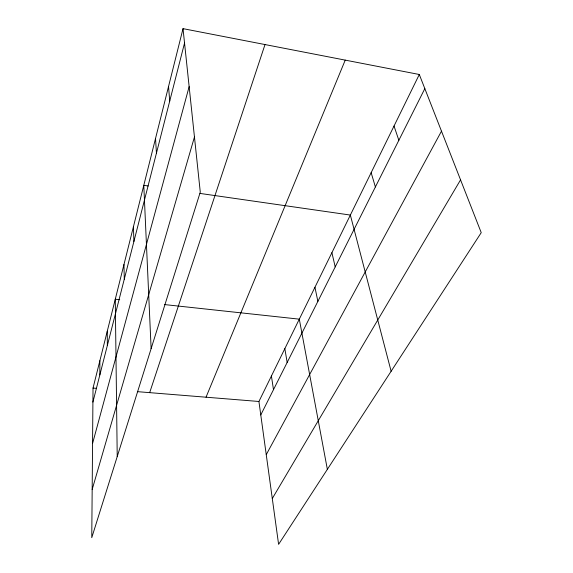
<?xml version="1.0" encoding="UTF-8"?>
<svg xmlns="http://www.w3.org/2000/svg" width="573" height="573" viewBox="0 0 573 573"><rect width="100%" height="100%" fill="white"/><g stroke="black" fill="none" stroke-linecap="round" stroke-linejoin="round"><path stroke-width="0.86" d="M99.845 374.921L99.874 360.718M183.023 28.65L93.027 388.071L91.766 537.653L200.278 192.113L183.023 28.65L419.3 74.49L481.234 232.659L278.6 544.35L258.924 401.48L419.3 74.49M92.912 402.088L184.542 43.032M92.561 443.516L189.147 86.63M92.174 489.478L194.455 136.976M149.668 392.648L265.005 44.558M206.036 397.204L345.233 60.122M260.779 414.945L424.829 88.614M266.252 454.654L441.489 131.16M272.29 498.539L460.556 179.858M93.027 388.071L96.486 388.351M137.384 391.653L258.924 401.48M119.693 299.715L115.273 299.235L117.221 456.602M164.472 304.564L299.299 319.154L327.355 469.351M148.178 185.967L143.794 185.337L151.122 348.628M200.006 193.423L350.354 215.061L391.123 371.261M394.023 126.031L398.851 140.285M371.146 172.666L375.387 186.963M331.903 252.686L335.205 266.896M314.942 287.266L317.872 301.369M284.838 348.649L287.159 362.465M271.416 376.017L273.486 389.669M168.541 86.487L169.723 101.113M155.541 138.43L156.436 153.177M133.43 226.715L133.903 241.455M123.961 264.533L124.277 279.187M107.273 331.194L107.337 345.569"/></g></svg>
